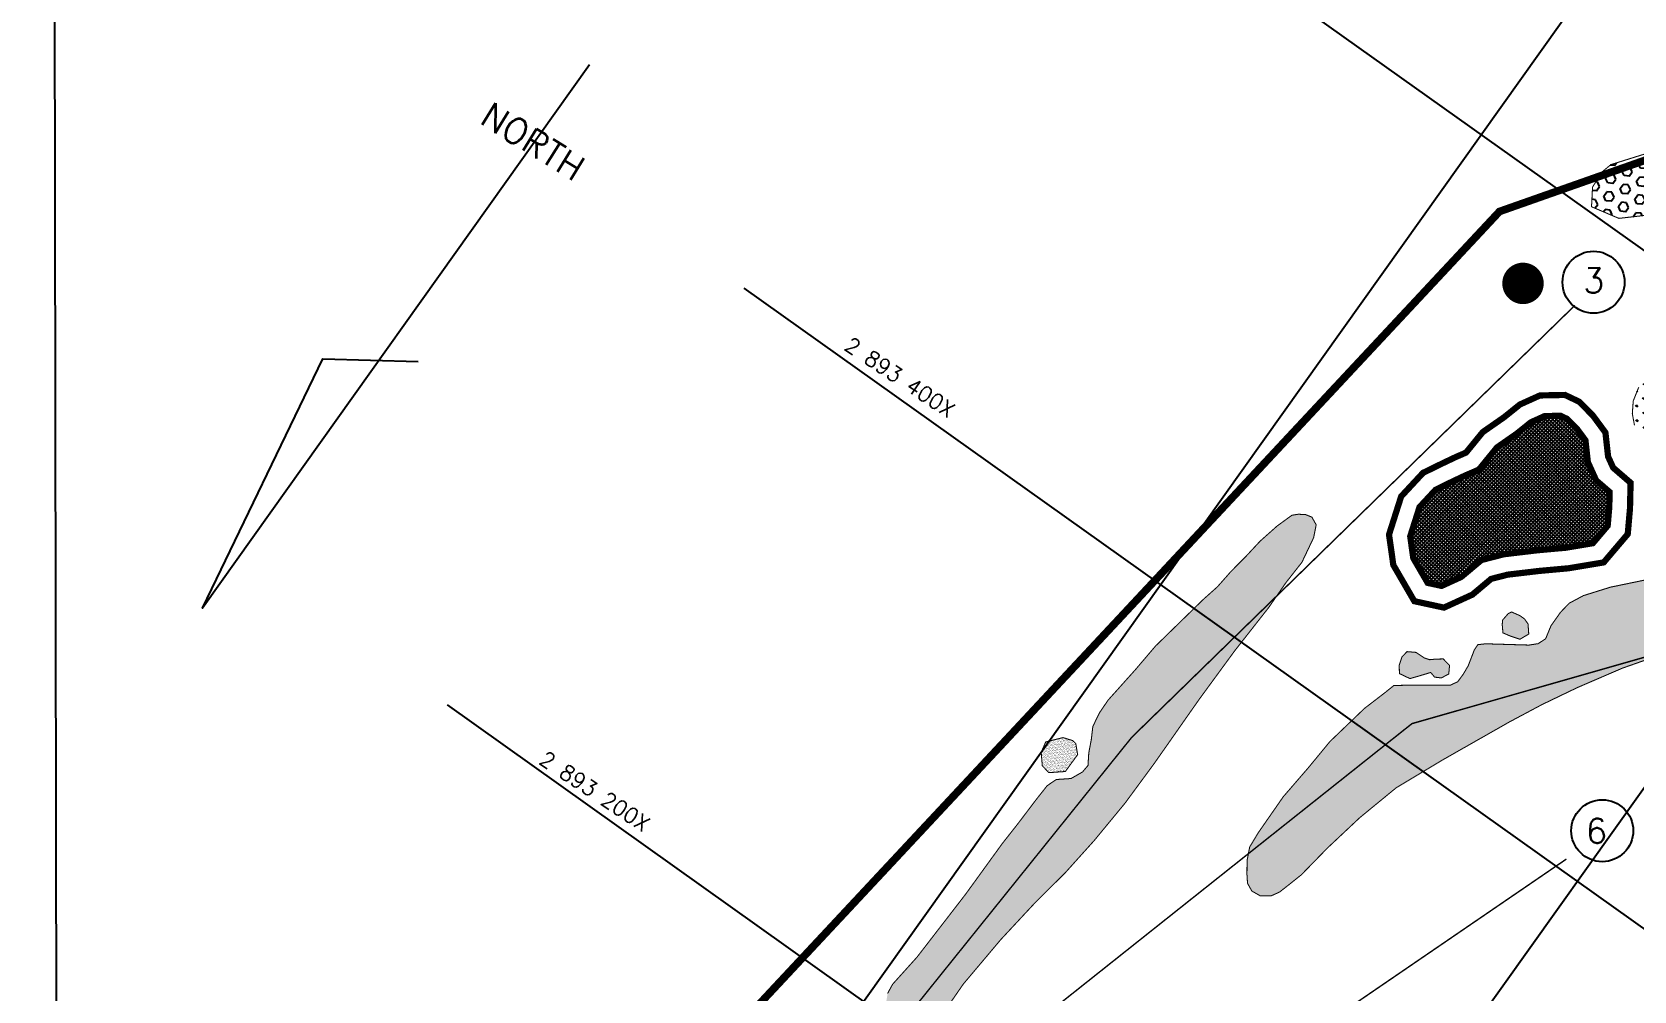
# Model space of a CAD drawing. Header units: millimetres. Extents: x -223 to 5526, y -1450 to 1963.
# Drawn here: x 103 to 729, y 157 to 532 of the extents above; entities that cross this region are included whole.
import ezdxf

# ---------------------------------------------------------------- set-up
doc = ezdxf.new("R2010")
doc.units = ezdxf.units.MM
doc.header["$MEASUREMENT"] = 0
doc.layers.get('0').update_dxf_attribs({"linetype": 'CONTINUOUS'})
for name, color, linetype in [('Boundary', 5, 'CONTINUOUS'), ('bunkers', 40, 'CONTINUOUS'), ('greens', 93, 'CONTINUOUS'), ('LO-GRID', 252, 'CONTINUOUS'), ('natural bed area', 30, 'CONTINUOUS'), ('Owl nesting box', 20, 'CONTINUOUS'), ('Spray free zones', 191, 'CONTINUOUS'), ('Text', 5, 'CONTINUOUS'), ('TXT3', 3, 'CONTINUOUS'), ('TXT5', 5, 'CONTINUOUS'), ('Wooden area', 107, 'CONTINUOUS')]:
    doc.layers.add(name, color=color, linetype=linetype)
doc.styles.add('ROMANS', font='romans.shx')
picture_1 = doc.add_image_def('image3.jpg', size_in_pixel=(1700, 2338))
picture_2 = doc.add_image_def('image6.jpg', size_in_pixel=(1700, 2338))
picture_3 = doc.add_image_def('image7.jpg', size_in_pixel=(1700, 2338))
pattern_1 = [(91.16293, (85.284, -315.464), (-2.9213145, 2.805071), [0.759375, -4.96819]), (46.16293, (85.284, -315.464), (-2.921315, 2.80507), [0.759375, -3.290625]), (136.16293, (85.284, -315.464), (-2.80507, -2.921315), [0.759375, -3.290625])]
pattern_2 = [(38.66293, (85.2839, -315.464), (-0.04134493, 0.7796851), [0, -0.6156, 0, -0.6885, 0, -0.658125]), (8.66293, (85.2839, -315.464), (0.6934148, 1.1572807), [0, -0.3321, 0, -0.55485, 0, -0.212625]), (328.66293, (84.7858, -315.4741), (1.26092116, 0.0278887), [0, -0.2025, 0, -0.729, 0, -0.95175]), (318.66293, (84.7858, -315.4741), (1.2100163, 0.3800948), [0, -0.10125, 0, -0.4779, 0, -0.54675])]

msp = doc.modelspace()

# ---------------------------------------------------------------- hatches: boundary and pattern name
at = {"layer": 'bunkers'}
h = msp.add_hatch(dxfattribs=at)
h.set_pattern_fill('AR-SAND', color=256, scale=0.405, angle=1.16293, style=0)
h.set_pattern_definition(pattern_2)
h.paths.add_polyline_path([(687.33, 300.15), (685.97, 302.1), (684.19, 303.38), (680.87, 304.85), (679.56, 304.16), (677.42, 301.71), (677.24, 299.95), (677.52, 296.67), (680.4, 295.41), (684.16, 294.17), (687.62, 296.21)])
h.paths.add_polyline_path([(654.19, 286.47), (651.41, 286.41), (648.82, 286.17), (646.76, 286.87), (643.56, 289.03), (640.03, 289.33), (638.03, 287.25), (636.98, 284.08), (637.05, 280.75), (641.17, 278.79), (644.68, 279.79), (649.29, 281.18), (650.81, 279.36), (653.41, 279.04), (656.35, 280.58), (656.65, 283.92)])
h = msp.add_hatch(dxfattribs=at)
h.set_pattern_fill('AR-SAND', color=256, scale=0.405, angle=1.16293, style=0)
h.set_pattern_definition(pattern_2)
h.paths.add_polyline_path([(511.26, 249.03), (510.55, 253.34), (509.29, 254.55), (505.56, 255.71), (498.8, 254.03), (497.02, 249.98), (497.44, 244.74), (499.97, 242.01), (506.45, 242.45)])
at = {"layer": 'greens'}
h = msp.add_hatch(dxfattribs=at)
h.set_pattern_fill('GRASS', color=256, scale=4.05, angle=1.16293, style=0)
h.set_pattern_definition(pattern_1)
h.paths.add_polyline_path([(749.75, 400.08), (744.9, 399.83), (737.51, 397.41), (730.62, 392.72), (728.46, 387.37), (728.1, 382.36), (728.95, 377.83), (731.16, 373.93), (737, 370.11), (742.61, 370.53), (749.42, 371.42), (757.09, 374.61), (767.48, 378.61), (774.13, 380.26), (781.78, 384.51), (787.57, 388.98), (791.4, 389.98), (795.84, 389.73), (801.91, 387.68), (807.05, 385.69), (812.25, 385.3), (816.83, 385.42), (822.26, 387.16), (826.55, 390.04), (831.07, 392.86), (834.24, 396.39), (837.03, 398.61), (839.92, 402.46), (840.49, 406.36), (839.76, 410.14), (837.75, 413.16), (834.08, 416.32), (830.43, 418.1), (828.18, 419.07), (824.47, 419.18), (821.97, 419.13), (817.39, 416.82), (813.46, 414.05), (810.92, 411.04), (808.71, 406.18), (806.92, 402.9), (803.53, 401.07), (798.71, 401.16), (794.54, 401.17), (790.04, 402.46), (786.46, 403.7), (784.33, 404.63), (781.92, 404.47), (779.88, 403.74), (778.29, 403.08), (776.61, 401.04), (775.22, 398.9), (773.77, 396.92), (772.5, 394.66), (769.77, 393.86), (767.97, 394.74), (765.2, 396.96), (763.36, 398.62), (760.33, 399.91), (757.55, 400.31), (753.82, 400.12), (751.33, 400.01)])
h = msp.add_hatch(dxfattribs=at)
h.set_pattern_fill('GRASS', color=256, scale=4.05, angle=1.16293, style=0)
h.set_pattern_definition(pattern_1)
h.paths.add_polyline_path([(595.03, 342.66), (589.29, 338.49), (582.59, 332.53), (576.98, 326.49), (571.27, 320.75), (565.95, 314.72), (560.42, 309.77), (541.72, 291.52), (533.77, 282.19), (523.17, 270.36), (519.84, 265.48), (517.2, 260.07), (516.61, 254.98), (515.62, 249.74), (515.31, 244.79), (513.16, 242.27), (508.67, 239.71), (502.91, 239.32), (499.36, 236.91), (495.13, 231.57), (488.04, 222.2), (481.76, 214.22), (467.49, 194.5), (448.49, 169.89), (438.93, 159.26), (436.98, 155.68), (436.23, 150.95), (435.21, 143.36), (434.6, 139.83), (433.37, 134.61), (431.66, 131.01), (428.74, 128.73), (425.5, 127.18), (420.62, 126.49), (417.84, 124.06), (414.67, 119.54), (411.62, 116.21), (408.97, 114.82), (405.14, 113.41), (401.6, 112), (397.93, 109.85), (396.98, 105.68), (397.49, 102.57), (398.77, 98.85), (401.27, 95.17), (404.33, 91.5), (408.28, 89.91), (412.57, 89.99), (418.13, 92.16), (422.1, 98.39), (422.74, 103.81), (424.39, 114.66), (425.41, 119.52), (428.16, 122), (433.94, 122.12), (440.63, 123.19), (447.01, 130.96), (456.04, 144.07), (466.52, 159.27), (481.17, 176.67), (494.48, 190.99), (506.46, 202.91), (517.72, 215.43), (529.81, 230.1), (541.24, 245.64), (558.79, 270.69), (572.64, 289.61), (585.98, 306.6), (592.71, 316.33), (598.94, 324.26), (603.54, 333.94), (604.51, 338.93), (602.85, 341.92), (600.34, 342.93), (597.5, 343.05)])
h = msp.add_hatch(dxfattribs=at)
h.set_pattern_fill('GRASS', color=256, scale=4.05, angle=1.16293, style=0)
h.set_pattern_definition(pattern_1)
h.paths.add_polyline_path([(847.18, 333.76), (851.86, 334.44), (857.16, 333.84), (862.57, 333.13), (868.14, 330.55), (875.18, 325.18), (878.82, 319.15), (879.02, 315.28), (878.01, 313.04), (876.34, 308.43), (872.75, 305.89), (868.33, 304.16), (864.41, 305.96), (860.94, 309.29), (855.61, 311.41), (849.61, 312.11), (845.85, 312.27), (841.53, 311), (838.52, 308.83), (835.97, 307.37), (829.64, 307.13), (821.57, 306.74), (812.51, 306.27), (801.53, 303.59), (790.44, 301.62), (770.9, 297.45), (753.65, 293.46), (738.6, 287.91), (724.24, 282.87), (706.68, 275.3), (692.86, 268.66), (680.07, 261.84), (666.36, 254.05), (653.85, 246.93), (635.8, 236.09), (621.57, 224.42), (608.96, 212.57), (598.66, 202.01), (593.95, 198.26), (590.19, 195.31), (586.87, 193.81), (582.56, 193.89), (579.34, 195.73), (577.68, 198.72), (577.45, 202.22), (577.5, 207.64), (578.51, 212.91), (581.9, 218.55), (591.66, 232.6), (601.47, 243.95), (609.87, 254.15), (623.42, 267.15), (631.31, 273.21), (634.9, 276.09), (638.55, 276.16), (657.09, 276.26), (659.87, 277.58), (662.06, 280.57), (663.96, 283.83), (666.36, 290.06), (667.73, 292.05), (670.81, 292.39), (687.67, 291.89), (691.27, 292.44), (694.2, 294.35), (696.32, 299.47), (700.05, 304.74), (703.45, 308.27), (708.96, 311.22), (719.54, 314.53), (742.4, 319.26), (773.1, 324.23), (793.71, 328.39), (797.83, 328.34), (802.36, 327.75), (806.52, 325.64), (821.12, 315.26), (824.41, 315.05), (829.21, 314.87), (833.02, 316.32), (835.93, 321.72), (837.53, 323.81), (840.33, 327.83), (843.12, 332.14), (846.37, 333.84)])
at = {"layer": 'natural bed area'}
h = msp.add_hatch(dxfattribs=at)
h.set_pattern_fill('ANSI37', color=256, scale=8.1, angle=1.16293, style=0)
h.set_pattern_definition([(46.16293, (85.2839, -315.464), (-0.7303286, 0.7012677), []), (136.16293, (85.2839, -315.464), (-0.7012677, -0.7303286), [])])
h.paths.add_polyline_path([(651.21, 352.63), (644.91, 345.84), (641.27, 334.4), (642.47, 325.91), (648.1, 316.21), (653.55, 315.03), (661.23, 318.54), (669.11, 325.15), (677.85, 327.4), (691, 328.96), (702.1, 329.96), (712.66, 331.72), (718.47, 338.55), (719.09, 345.8), (719.23, 351.74), (713.97, 356.28), (710.72, 363.44), (709.78, 371.95), (706.59, 376.27), (702.63, 380.32), (700.02, 381.56), (693.82, 381.43), (688.44, 379), (682.84, 374.5), (675.2, 369.18), (668.13, 360.51), (662.5, 358.07), (657.38, 355.65)])
at = {"layer": 'Wooden area'}
h = msp.add_hatch(dxfattribs=at)
h.set_pattern_fill('HEX', color=256, scale=16.2, angle=54.28552, style=0)
h.set_pattern_definition([(54.28552, (199.4567, -402.4925), (-2.847787, 2.047434), [2.025, -4.05]), (174.28552, (199.4567, -402.4925), (-0.349236, -3.489973), [2.025, -4.05]), (114.28552, (200.6388, -400.8483), (-3.197023, -1.442539), [2.025, -4.05])])
h.paths.add_polyline_path([(719.74, 479.77), (861.01, 524.06), (876.6, 519.99), (891.6, 519.46), (909.73, 522.09), (928.67, 521.88), (932.79, 516.92), (922.17, 508.89), (904.93, 500.77), (890.59, 491.14), (873.19, 482), (849.77, 475.2), (835.44, 465.56), (815.42, 462.29), (796.16, 460.47), (784.57, 454.27), (772.96, 454.36), (766.3, 458.57), (753.03, 462.69), (735.86, 460.21), (722.84, 458.75), (712.15, 463.29), (712.55, 470.98), (716.23, 476.88)])

# ---------------------------------------------------------------- linework, layer by layer
at = {"layer": 'Boundary', "const_width": 3, "flags": 128}
msp.add_lwpolyline([(132.72, -120.66), (676.19, 461.44), (855.83, 524.72), (1356.93, 497.95)], dxfattribs=at)
at = {"layer": 'bunkers', "const_width": 0.405, "flags": 128}
for points in [[(679.56, 304.16), (677.42, 301.71), (677.24, 299.95), (677.52, 296.67), (680.4, 295.41), (684.16, 294.17), (687.62, 296.21), (687.33, 300.15), (685.97, 302.1), (684.19, 303.38), (680.87, 304.85)], [(648.82, 286.17), (651.41, 286.41), (654.19, 286.47), (656.65, 283.92), (656.35, 280.58), (653.41, 279.04), (650.81, 279.36), (649.29, 281.18), (644.68, 279.79), (641.17, 278.79), (637.05, 280.75), (636.98, 284.08), (638.03, 287.25), (640.03, 289.33), (643.56, 289.03), (646.76, 286.87)], [(505.56, 255.71), (498.8, 254.03), (497.02, 249.98), (497.44, 244.74), (499.97, 242.01), (506.45, 242.45), (511.26, 249.03), (510.55, 253.34), (509.29, 254.55)]]:
    msp.add_lwpolyline(points, close=True, dxfattribs=at)
at = {"layer": 'greens', "const_width": 0.405, "flags": 128}
for points in [[(730.62, 392.72), (728.46, 387.37), (728.1, 382.36), (728.95, 377.83)], [(456.04, 144.07), (466.52, 159.27), (481.17, 176.67), (494.48, 190.99), (506.46, 202.91), (517.72, 215.43), (529.81, 230.1), (541.24, 245.64), (558.79, 270.69), (572.64, 289.61), (585.98, 306.6), (592.71, 316.33), (598.94, 324.26), (603.54, 333.94), (604.51, 338.93), (602.85, 341.92), (600.34, 342.93), (597.5, 343.05), (595.03, 342.66), (589.29, 338.49), (582.59, 332.53), (576.98, 326.49), (571.27, 320.75), (565.95, 314.72), (560.42, 309.77), (541.72, 291.52), (533.77, 282.19), (523.17, 270.36), (519.84, 265.48), (517.2, 260.07), (516.61, 254.98), (515.62, 249.74), (515.31, 244.79), (513.16, 242.27), (508.67, 239.71), (502.91, 239.32), (499.36, 236.91), (495.13, 231.57), (488.04, 222.2), (481.76, 214.22), (467.49, 194.5), (448.49, 169.89), (438.93, 159.26), (436.98, 155.68)], [(738.6, 287.91), (724.24, 282.87), (706.68, 275.3), (692.86, 268.66), (680.07, 261.84), (666.36, 254.05), (653.85, 246.93), (635.8, 236.09), (621.57, 224.42), (608.96, 212.57), (598.66, 202.01), (593.95, 198.26), (590.19, 195.31), (586.87, 193.81), (582.56, 193.89), (579.34, 195.73), (577.68, 198.72), (577.45, 202.22), (577.5, 207.64), (578.51, 212.91), (581.9, 218.55), (591.66, 232.6), (601.47, 243.95), (609.87, 254.15), (623.42, 267.15), (631.31, 273.21), (634.9, 276.09), (638.55, 276.16), (657.09, 276.26), (659.87, 277.58), (662.06, 280.57), (663.96, 283.83), (666.36, 290.06), (667.73, 292.05), (670.81, 292.39), (687.67, 291.89), (691.27, 292.44), (694.2, 294.35), (696.32, 299.47), (700.05, 304.74), (703.45, 308.27), (708.96, 311.22), (719.54, 314.53), (742.4, 319.26)]]:
    msp.add_lwpolyline(points, dxfattribs=at)
at = {"layer": 'LO-GRID'}
for p, q in [((1488.67, 1642.27), (134.36, -259.31)), ((1651.58, 1526.25), (379.9, -259.31)), ((497.75, 613.4), (1646.47, -204.72)), ((320.5, 518.81), (169.13, 306.27)), ((380.77, 431.43), (1350.63, -259.31)), ((264.74, 268.52), (1005.87, -259.31))]:
    msp.add_line(p, q, dxfattribs=at)
at = {"layer": 'natural bed area', "const_width": 2.43, "flags": 128}
msp.add_lwpolyline([(651.21, 352.63), (644.91, 345.84), (641.27, 334.4), (642.47, 325.91), (648.1, 316.21), (653.55, 315.03), (661.23, 318.54), (669.11, 325.15), (677.85, 327.4), (691, 328.96), (702.1, 329.96), (712.66, 331.72), (718.47, 338.55), (719.09, 345.8), (719.23, 351.74), (713.97, 356.28), (710.72, 363.44), (709.78, 371.95), (706.59, 376.27), (702.63, 380.32), (700.02, 381.56), (693.82, 381.43), (688.44, 379), (682.84, 374.5), (675.2, 369.18), (668.13, 360.51), (662.5, 358.07), (657.38, 355.65)], close=True, dxfattribs=at)
at = {"layer": 'Owl nesting box', "const_width": 8.1, "flags": 128}
msp.add_lwpolyline([(681.32, 433.24, 1), (689.42, 433.4, 1)], format="xyb", close=True, dxfattribs=at)
at = {"layer": 'Spray free zones', "const_width": 2.43, "flags": 128}
msp.add_lwpolyline([(646.3, 359.24), (637.74, 350.02), (632.99, 335.1), (634.67, 323.21), (642.89, 309.05), (654.47, 306.54), (665.6, 311.63), (672.91, 317.77), (679.34, 319.42), (691.84, 320.9), (703.13, 321.92), (716.91, 324.22), (726.31, 335.28), (727.19, 345.35), (727.42, 355.37), (720.61, 361.25), (718.63, 365.62), (717.58, 375), (712.77, 381.53), (707.41, 387.02), (701.76, 389.7), (691.99, 389.5), (684.16, 385.96), (677.98, 380.99), (669.64, 375.18), (663.1, 367.16), (659.15, 365.45), (653.86, 362.94)], close=True, dxfattribs=at)
at = {"layer": 'Text', "const_width": 0.567, "flags": 128}
for points in [[(410.9, 104.68), (532.41, 255.82), (705.65, 424.73)], [(860.52, 323.59), (641.95, 261.17), (495.07, 144.37)], [(260.75, -48.58), (505.84, 73.82), (702.32, 208.21)]]:
    msp.add_lwpolyline(points, dxfattribs=at)
at = {"layer": 'Text'}
for centre in [(712.93, 433.77), (716.34, 219.3)]:
    msp.add_circle(centre, 12.11, dxfattribs=at)
at = {"layer": 'TXT5', "flags": 128}
msp.add_lwpolyline([(320.5, 518.81), (169.13, 306.27), (216.17, 403.81), (253.47, 402.78)], dxfattribs=at)
at = {"layer": 'Wooden area', "const_width": 0.405, "flags": 128}
msp.add_lwpolyline([(719.74, 479.77), (861.01, 524.06), (876.6, 519.99), (891.6, 519.46), (909.73, 522.09), (928.67, 521.88), (932.79, 516.92), (922.17, 508.89), (904.93, 500.77), (890.59, 491.14), (873.19, 482), (849.77, 475.2), (835.44, 465.56), (815.42, 462.29), (796.16, 460.47), (784.57, 454.27), (772.96, 454.36), (766.3, 458.57), (753.03, 462.69), (735.86, 460.21), (722.84, 458.75), (712.15, 463.29), (712.55, 470.98), (716.23, 476.88)], close=True, dxfattribs=at)

# ---------------------------------------------------------------- texts
at = {"layer": 'Text', "style": 'ROMANS'}
for s, p in [('3', (708.91, 429.51)), ('6', (710.01, 214.29))]:
    msp.add_text(s, height=9.72, rotation=1.16293, dxfattribs=at).set_placement(p)
at = {"layer": 'TXT3', "style": 'ROMANS'}
for s, p in [('2 893 400X', (419.57, 407.74)), ('2 893 200X', (300.31, 245.87))]:
    msp.add_text(s, height=6, rotation=326.44004, dxfattribs=at).set_placement(p)
at = {"layer": 'TXT5', "style": 'ROMANS'}
msp.add_text('NORTH', height=10, rotation=328.09078, dxfattribs=at).set_placement((276.98, 496.18))

# ---------------------------------------------------------------- pictures from other files: only their frames are drawn
image = msp.add_image(picture_3, insert=(1299.54, 1400.48), size_in_units=(810, 1113.99), rotation=-159.99516)
image.dxf.flags = 7
image = msp.add_image(picture_2, insert=(158.38, -200.5), size_in_units=(810, 1113.99), rotation=20.00484)
image.dxf.flags = 7
image = msp.add_image(picture_1, insert=(1601.04, -95.6), size_in_units=(1082.33, 1488.52), rotation=90.10189)
image.dxf.flags = 7

doc.saveas('drawing.dxf')
